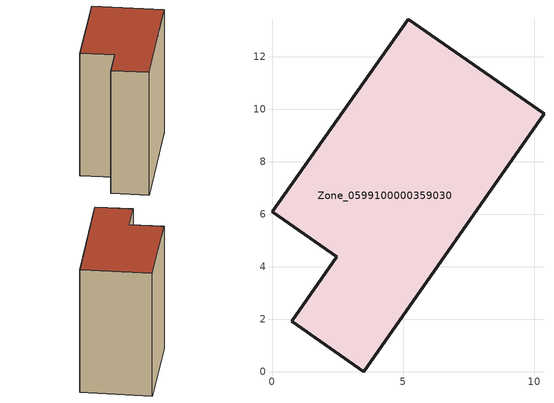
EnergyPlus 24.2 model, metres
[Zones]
Zone_0599100000359030
 floor ground (C_G): 0.75,1.92 2.47,4.38 0,6.11 5.2,13.44 10.36,9.82 3.49,0 z3.4
 wall outside (C_F): 2.47,4.38 0.75,1.92 3.49,0 10.36,9.82 5.2,13.44 0,6.11 2.47,4.38 z3.4:15.33
 roof outside (C_R): 5.2,13.44 0,6.11 2.47,4.38 0.75,1.92 3.49,0 10.36,9.82 z15.33
[BUILDING]
Pand.0599100000359030: North Axis=0; Terrain=City; Loads Convergence Tolerance Value=0.04; Temperature Convergence Tolerance Value=0.4; Solar Distribution=FullExterior; Maximum Number of Warmup Days=25; Minimum Number of Warmup Days=1
[Site:Location]
Rotterdam.The.Hague.AP_ZH_NLD Design_Conditions: Latitude=51.96; Longitude=4.45; Time Zone=1; Elevation=-4.5
[SITE:GROUNDTEMPERATURE:BUILDINGSURFACE]
18, 18, 18, 18, 18, 18, 18, 18, 18, 18, 18, 18
[MATERIAL] Thermal Absorptance=0.9; Solar Absorptance=0.7; Visible Absorptance=0.7
Name | Roughness | Thickness | Conductivity | Density | Specific Heat
G.TC.1992-2005 | MediumSmooth | 0.15 | 0.06 | 540 | 1210
F.TC.1992-2005 | Rough | 0.3 | 0.12 | 1920 | 840
R.TC.1992-2005 | MediumRough | 0.2 | 0.08 | 1500 | 1000
[CONSTRUCTION]
C_G: G.TC.1992-2005
C_F: F.TC.1992-2005
C_R: R.TC.1992-2005
[ZONE]
Zone_0599100000359030: Type=1; Multiplier=1; Ceiling Height=Autocalculate; Volume=Autocalculate; Floor Area=autocalculate; Part of Total Floor Area=Yes
[ZONEINFILTRATION:DESIGNFLOWRATE]
Infil_Zone_0599100000359030: Zone or ZoneList or Space or SpaceList=Zone_0599100000359030; Schedule=AlwaysOn; Design Flow Rate Calculation Method=Flow/Area; Flow Rate per Floor Area=0.0015; Constant Term Coefficient=1; Temperature Term Coefficient=0; Velocity Term Coefficient=0; Velocity Squared Term Coefficient=0
[HVACTEMPLATE:ZONE:IDEALLOADSAIRSYSTEM]
Zone_0599100000359030: Maximum Heating Supply Air Temperature=50; Minimum Cooling Supply Air Temperature=13; Maximum Heating Supply Air Humidity Ratio=0.0156; Minimum Cooling Supply Air Humidity Ratio=0.0077; Heating Limit=NoLimit; Cooling Limit=NoLimit; Dehumidification Control Type=ConstantSensibleHeatRatio; Cooling Sensible Heat Ratio=0.7; Dehumidification Setpoint=60; Humidification Control Type=None; Humidification Setpoint=30; Outdoor Air Method=None; Outdoor Air Flow Rate per Person=0.00944; Outdoor Air Flow Rate per Zone Floor Area=0; Outdoor Air Flow Rate per Zone=0; Demand Controlled Ventilation Type=None; Outdoor Air Economizer Type=NoEconomizer; Heat Recovery Type=None; Sensible Heat Recovery Effectiveness=0.7; Latent Heat Recovery Effectiveness=0.65
[ZONECONTROL:THERMOSTAT]
ThermostatControl_Zone_0599100000359030: Zone or ZoneList=Zone_0599100000359030; Control Type Schedule=DualSetpointControlType; Control 1=Thermostat_Zone_0599100000359030; Temperature Difference Between Cutout And Setpoint=0
[THERMOSTATSETPOINT:DUALSETPOINT]
Thermostat_Zone_0599100000359030: Heating Setpoint Temperature Schedule=HeatingSetpoint_Zone_0599100000359030; Cooling Setpoint Temperature Schedule=CoolingSetpoint_Zone_0599100000359030
[SCHEDULE:COMPACT]
HeatingSetpoint_Zone_0599100000359030: Through: 12/31, For: AllDays, Until: 24:00, 21
CoolingSetpoint_Zone_0599100000359030: Through: 12/31, For: AllDays, Until: 24:00, 24
DualSetpointControlType: Through: 12/31, For: AllDays, Until: 24:00, 4
AlwaysOn: Through: 12/31, For: AllDays, Until: 24:00, 1
